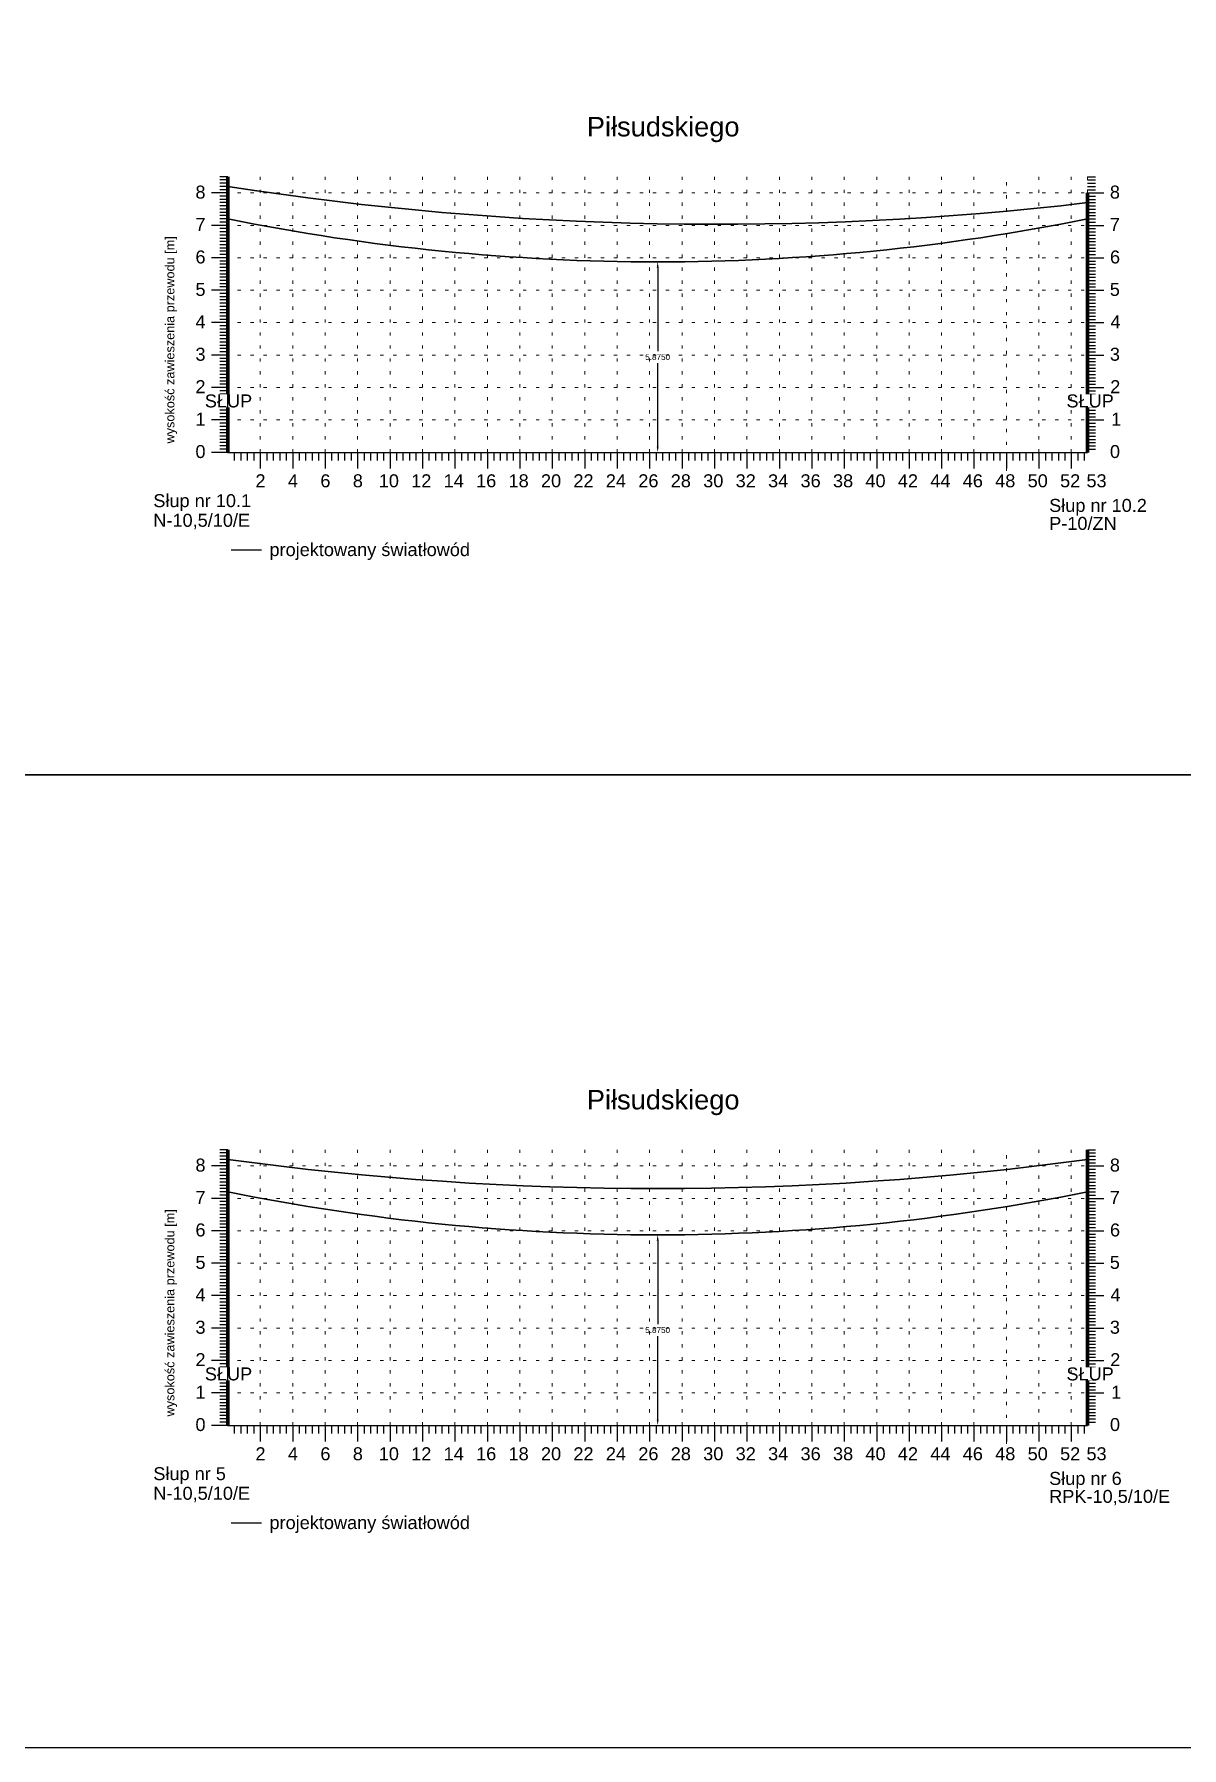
# Model space of a CAD drawing. Header units: metres. Extents: x -155 to 1812, y 681 to 886.
# Drawn here: x 1298.3 to 1333.7, y 770.5 to 823.4 of the extents above; entities that cross this region are included whole.
import ezdxf

# ---------------------------------------------------------------- set-up
doc = ezdxf.new("R2010")
doc.units = ezdxf.units.M
doc.header["$MEASUREMENT"] = 0
doc.linetypes.add('ACAD_ISO07W100', pattern=[3, 0, -3])
doc.layers.add('ramka', color=7, linetype='Continuous', plot=False)
doc.styles.get("Standard").update_dxf_attribs({"font": 'arial.ttf'})
doc.dimstyles.get("Standard").update_dxf_attribs({"dimtxt": 0.18, "dimasz": 0.18, "dimexe": 0.18, "dimexo": 0.0625, "dimgap": 0.09, "dimtad": 0, "dimtih": 1, "dimtoh": 1, "dimdec": 4, "dimzin": 0, "dimdsep": 46, "dimtxsty": 'Standard', "dimcen": 0.09, "dimadec": 0, "dimazin": 0, "dimtfac": 1, "dimtdec": 4, "dimtofl": 0, "dimtmove": 0, "dimatfit": 3, "dimfxl": 1, "dimtolj": 1, "dimtzin": 0, "dimarcsym": 0})

# ---------------------------------------------------------------- blocks, each defined once
blk = doc.blocks.new('*D231')
at = {"color": 0, "lineweight": -2}
for p, q in [((1317.487, 816.336), (1317.37, 816.336)), ((1317.55, 816.156), (1317.55, 813.58)), ((1317.55, 810.641), (1317.55, 813.216)), ((1306.962, 810.461), (1317.73, 810.461))]:
    blk.add_line(p, q, dxfattribs=at)
at = {"color": 0}
for points in [[(1317.58, 816.156), (1317.52, 816.156), (1317.55, 816.336)], [(1317.52, 810.641), (1317.58, 810.641), (1317.55, 810.461)]]:
    blk.add_solid(points, dxfattribs=at)
at = {"layer": 'Defpoints', "color": 0}
for p in [(1317.55, 816.336), (1306.9, 810.461), (1317.55, 810.461)]:
    blk.add_point(p, dxfattribs=at)
at = {"color": 0, "lineweight": 25, "insert": (1317.55, 813.398), "char_height": 0.18, "attachment_point": 5}
blk.add_mtext('\\A1;5.8750', dxfattribs=at)
blk = doc.blocks.new('*D253')
at = {"color": 0, "lineweight": -2}
for p, q in [((1317.487, 786.336), (1317.37, 786.336)), ((1317.55, 786.156), (1317.55, 783.58)), ((1317.55, 780.641), (1317.55, 783.216)), ((1306.962, 780.461), (1317.73, 780.461))]:
    blk.add_line(p, q, dxfattribs=at)
at = {"color": 0}
for points in [[(1317.58, 786.156), (1317.52, 786.156), (1317.55, 786.336)], [(1317.52, 780.641), (1317.58, 780.641), (1317.55, 780.461)]]:
    blk.add_solid(points, dxfattribs=at)
at = {"layer": 'Defpoints', "color": 0}
for p in [(1317.55, 786.336), (1306.9, 780.461), (1317.55, 780.461)]:
    blk.add_point(p, dxfattribs=at)
at = {"color": 0, "lineweight": 25, "insert": (1317.55, 783.398), "char_height": 0.18, "attachment_point": 5}
blk.add_mtext('\\A1;5.8750', dxfattribs=at)

msp = doc.modelspace()

# ---------------------------------------------------------------- linework, layer by layer
for p, q in [((1304.29973, 818.96078), (1304.04973, 818.96078)), ((1304.29973, 818.96078), (1304.29973, 810.46078)), ((1330.79973, 818.96078), (1331.04973, 818.96078)), ((1304.29973, 818.46078), (1303.79973, 818.46078)), ((1304.29973, 818.46078), (1303.79973, 818.46078)), ((1304.29973, 818.86078), (1304.04973, 818.86078)), ((1304.29973, 818.76078), (1304.04973, 818.76078)), ((1304.29973, 818.66078), (1304.04973, 818.66078)), ((1304.29973, 818.56078), (1304.04973, 818.56078)), ((1304.29973, 818.36078), (1304.04973, 818.36078)), ((1330.79973, 818.86078), (1331.04973, 818.86078)), ((1330.79973, 818.76078), (1331.04973, 818.76078)), ((1330.79973, 818.66078), (1331.04973, 818.66078)), ((1330.79973, 818.56078), (1331.04973, 818.56078)), ((1330.79973, 818.46078), (1330.79973, 810.46078)), ((1330.79973, 818.46078), (1331.29973, 818.46078)), ((1330.79973, 818.46078), (1331.29973, 818.46078)), ((1330.79973, 818.36078), (1331.04973, 818.36078)), ((1304.29973, 818.26078), (1304.04973, 818.26078)), ((1304.29973, 818.16078), (1304.04973, 818.16078)), ((1304.29973, 818.06078), (1304.04973, 818.06078)), ((1304.29973, 817.96078), (1304.04973, 817.96078)), ((1304.29973, 817.86078), (1304.04973, 817.86078)), ((1330.79973, 818.26078), (1331.04973, 818.26078)), ((1330.79973, 818.16078), (1331.04973, 818.16078)), ((1330.79973, 818.06078), (1331.04973, 818.06078)), ((1330.79973, 817.96078), (1331.04973, 817.96078)), ((1330.79973, 817.86078), (1331.04973, 817.86078)), ((1304.29973, 817.46078), (1303.79973, 817.46078)), ((1304.29973, 817.46078), (1303.79973, 817.46078)), ((1304.29973, 817.76078), (1304.04973, 817.76078)), ((1304.29973, 817.66078), (1304.04973, 817.66078)), ((1304.29973, 817.56078), (1304.04973, 817.56078)), ((1304.29973, 817.36078), (1304.04973, 817.36078)), ((1330.79973, 817.76078), (1331.04973, 817.76078)), ((1330.79973, 817.66078), (1331.04973, 817.66078)), ((1330.79973, 817.56078), (1331.04973, 817.56078)), ((1330.79973, 817.46078), (1331.29973, 817.46078)), ((1330.79973, 817.46078), (1331.29973, 817.46078)), ((1330.79973, 817.36078), (1331.04973, 817.36078)), ((1304.29973, 817.26078), (1304.04973, 817.26078)), ((1304.29973, 817.16078), (1304.04973, 817.16078)), ((1304.29973, 817.06078), (1304.04973, 817.06078)), ((1304.29973, 816.96078), (1304.04973, 816.96078)), ((1304.29973, 816.86078), (1304.04973, 816.86078)), ((1330.79973, 817.26078), (1331.04973, 817.26078)), ((1330.79973, 817.16078), (1331.04973, 817.16078)), ((1330.79973, 817.06078), (1331.04973, 817.06078)), ((1330.79973, 816.96078), (1331.04973, 816.96078)), ((1330.79973, 816.86078), (1331.04973, 816.86078)), ((1304.29973, 816.46078), (1303.79973, 816.46078)), ((1304.29973, 816.46078), (1303.79973, 816.46078)), ((1304.29973, 816.76078), (1304.04973, 816.76078)), ((1304.29973, 816.66078), (1304.04973, 816.66078)), ((1304.29973, 816.56078), (1304.04973, 816.56078)), ((1304.29973, 816.36078), (1304.04973, 816.36078)), ((1304.29973, 816.26078), (1304.04973, 816.26078)), ((1330.79973, 816.76078), (1331.04973, 816.76078)), ((1330.79973, 816.66078), (1331.04973, 816.66078)), ((1330.79973, 816.56078), (1331.04973, 816.56078)), ((1330.79973, 816.46078), (1331.29973, 816.46078)), ((1330.79973, 816.46078), (1331.29973, 816.46078)), ((1330.79973, 816.36078), (1331.04973, 816.36078)), ((1330.79973, 816.26078), (1331.04973, 816.26078)), ((1304.29973, 816.16078), (1304.04973, 816.16078)), ((1304.29973, 816.06078), (1304.04973, 816.06078)), ((1304.29973, 815.96078), (1304.04973, 815.96078)), ((1304.29973, 815.86078), (1304.04973, 815.86078)), ((1304.29973, 815.76078), (1304.04973, 815.76078)), ((1330.79973, 816.16078), (1331.04973, 816.16078)), ((1330.79973, 816.06078), (1331.04973, 816.06078)), ((1330.79973, 815.96078), (1331.04973, 815.96078)), ((1330.79973, 815.86078), (1331.04973, 815.86078)), ((1330.79973, 815.76078), (1331.04973, 815.76078)), ((1304.29973, 815.46078), (1303.79973, 815.46078)), ((1304.29973, 815.46078), (1303.79973, 815.46078)), ((1304.29973, 815.66078), (1304.04973, 815.66078)), ((1304.29973, 815.56078), (1304.04973, 815.56078)), ((1304.29973, 815.36078), (1304.04973, 815.36078)), ((1304.29973, 815.26078), (1304.04973, 815.26078)), ((1330.79973, 815.66078), (1331.04973, 815.66078)), ((1330.79973, 815.56078), (1331.04973, 815.56078)), ((1330.79973, 815.46078), (1331.29973, 815.46078)), ((1330.79973, 815.46078), (1331.29973, 815.46078)), ((1330.79973, 815.36078), (1331.04973, 815.36078)), ((1330.79973, 815.26078), (1331.04973, 815.26078)), ((1304.29973, 815.16078), (1304.04973, 815.16078)), ((1304.29973, 815.06078), (1304.04973, 815.06078)), ((1304.29973, 814.96078), (1304.04973, 814.96078)), ((1304.29973, 814.86078), (1304.04973, 814.86078)), ((1304.29973, 814.76078), (1304.04973, 814.76078)), ((1304.29973, 814.66078), (1304.04973, 814.66078)), ((1330.79973, 815.16078), (1331.04973, 815.16078)), ((1330.79973, 815.06078), (1331.04973, 815.06078)), ((1330.79973, 814.96078), (1331.04973, 814.96078)), ((1330.79973, 814.86078), (1331.04973, 814.86078)), ((1330.79973, 814.76078), (1331.04973, 814.76078)), ((1330.79973, 814.66078), (1331.04973, 814.66078)), ((1304.29973, 814.46078), (1303.79973, 814.46078)), ((1304.29973, 814.46078), (1303.79973, 814.46078)), ((1304.29973, 814.56078), (1304.04973, 814.56078)), ((1304.29973, 814.36078), (1304.04973, 814.36078)), ((1304.29973, 814.26078), (1304.04973, 814.26078)), ((1304.29973, 814.16078), (1304.04973, 814.16078)), ((1330.79973, 814.56078), (1331.04973, 814.56078)), ((1330.79973, 814.46078), (1331.29973, 814.46078)), ((1330.79973, 814.46078), (1331.29973, 814.46078)), ((1330.79973, 814.36078), (1331.04973, 814.36078)), ((1330.79973, 814.26078), (1331.04973, 814.26078)), ((1330.79973, 814.16078), (1331.04973, 814.16078)), ((1304.29973, 814.06078), (1304.04973, 814.06078)), ((1304.29973, 813.96078), (1304.04973, 813.96078)), ((1304.29973, 813.86078), (1304.04973, 813.86078)), ((1304.29973, 813.76078), (1304.04973, 813.76078)), ((1304.29973, 813.66078), (1304.04973, 813.66078)), ((1330.79973, 814.06078), (1331.04973, 814.06078)), ((1330.79973, 813.96078), (1331.04973, 813.96078)), ((1330.79973, 813.86078), (1331.04973, 813.86078)), ((1330.79973, 813.76078), (1331.04973, 813.76078)), ((1330.79973, 813.66078), (1331.04973, 813.66078)), ((1304.29973, 813.46078), (1303.79973, 813.46078)), ((1304.29973, 813.46078), (1303.79973, 813.46078)), ((1304.29973, 813.56078), (1304.04973, 813.56078)), ((1304.29973, 813.36078), (1304.04973, 813.36078)), ((1304.29973, 813.26078), (1304.04973, 813.26078)), ((1304.29973, 813.16078), (1304.04973, 813.16078)), ((1330.79973, 813.56078), (1331.04973, 813.56078)), ((1330.79973, 813.46078), (1331.29973, 813.46078)), ((1330.79973, 813.46078), (1331.29973, 813.46078)), ((1330.79973, 813.36078), (1331.04973, 813.36078)), ((1330.79973, 813.26078), (1331.04973, 813.26078)), ((1330.79973, 813.16078), (1331.04973, 813.16078)), ((1304.29973, 813.06078), (1304.04973, 813.06078)), ((1304.29973, 812.96078), (1304.04973, 812.96078)), ((1304.29973, 812.86078), (1304.04973, 812.86078)), ((1304.29973, 812.76078), (1304.04973, 812.76078)), ((1304.29973, 812.66078), (1304.04973, 812.66078)), ((1304.29973, 812.56078), (1304.04973, 812.56078)), ((1330.79973, 813.06078), (1331.04973, 813.06078)), ((1330.79973, 812.96078), (1331.04973, 812.96078)), ((1330.79973, 812.86078), (1331.04973, 812.86078)), ((1330.79973, 812.76078), (1331.04973, 812.76078)), ((1330.79973, 812.66078), (1331.04973, 812.66078)), ((1330.79973, 812.56078), (1331.04973, 812.56078)), ((1304.29973, 812.46078), (1303.79973, 812.46078)), ((1304.29973, 812.46078), (1303.79973, 812.46078)), ((1304.29973, 812.36078), (1304.04973, 812.36078)), ((1304.29973, 812.26078), (1304.04973, 812.26078)), ((1304.29973, 812.16078), (1304.04973, 812.16078)), ((1304.29973, 812.06078), (1304.04973, 812.06078)), ((1330.79973, 812.46078), (1331.29973, 812.46078)), ((1330.79973, 812.46078), (1331.29973, 812.46078)), ((1330.79973, 812.36078), (1331.04973, 812.36078)), ((1330.79973, 812.26078), (1331.04973, 812.26078)), ((1330.79973, 812.16078), (1331.04973, 812.16078)), ((1330.79973, 812.06078), (1331.04973, 812.06078)), ((1304.29973, 811.96078), (1304.04973, 811.96078)), ((1304.29973, 811.86078), (1304.04973, 811.86078)), ((1304.29973, 811.76078), (1304.04973, 811.76078)), ((1304.29973, 811.66078), (1304.04973, 811.66078)), ((1304.29973, 811.56078), (1304.04973, 811.56078)), ((1330.79973, 811.96078), (1331.04973, 811.96078)), ((1330.79973, 811.86078), (1331.04973, 811.86078)), ((1330.79973, 811.76078), (1331.04973, 811.76078)), ((1330.79973, 811.66078), (1331.04973, 811.66078)), ((1330.79973, 811.56078), (1331.04973, 811.56078)), ((1304.29973, 811.46078), (1303.79973, 811.46078)), ((1304.29973, 811.46078), (1303.79973, 811.46078)), ((1304.29973, 811.36078), (1304.04973, 811.36078)), ((1304.29973, 811.26078), (1304.04973, 811.26078)), ((1304.29973, 811.16078), (1304.04973, 811.16078)), ((1304.29973, 811.06078), (1304.04973, 811.06078)), ((1304.29973, 810.96078), (1304.04973, 810.96078)), ((1330.79973, 811.46078), (1331.29973, 811.46078)), ((1330.79973, 811.46078), (1331.29973, 811.46078)), ((1330.79973, 811.36078), (1331.04973, 811.36078)), ((1330.79973, 811.26078), (1331.04973, 811.26078)), ((1330.79973, 811.16078), (1331.04973, 811.16078)), ((1330.79973, 811.06078), (1331.04973, 811.06078)), ((1330.79973, 810.96078), (1331.04973, 810.96078)), ((1304.29973, 810.46078), (1303.79973, 810.46078)), ((1304.29973, 810.86078), (1304.04973, 810.86078)), ((1304.29973, 810.76078), (1304.04973, 810.76078)), ((1304.29973, 810.66078), (1304.04973, 810.66078)), ((1304.29973, 810.56078), (1304.04973, 810.56078)), ((1304.29973, 810.46078), (1304.04973, 810.46078)), ((1304.29973, 810.46078), (1330.29973, 810.46078)), ((1304.49973, 810.46078), (1304.49973, 810.21078)), ((1304.69973, 810.46078), (1304.69973, 810.21078)), ((1304.89973, 810.46078), (1304.89973, 810.21078)), ((1305.09973, 810.46078), (1305.09973, 810.21078)), ((1305.29973, 810.46078), (1305.29973, 809.96078)), ((1305.49973, 810.46078), (1305.49973, 810.21078)), ((1305.69973, 810.46078), (1305.69973, 810.21078)), ((1305.89973, 810.46078), (1305.89973, 810.21078)), ((1306.09973, 810.46078), (1306.09973, 810.21078)), ((1306.29973, 810.46078), (1306.29973, 809.96078)), ((1306.49973, 810.46078), (1306.49973, 810.21078)), ((1306.69973, 810.46078), (1306.69973, 810.21078)), ((1306.89973, 810.46078), (1306.89973, 810.21078)), ((1307.09973, 810.46078), (1307.09973, 810.21078)), ((1307.29973, 810.46078), (1307.29973, 809.96078)), ((1307.49973, 810.46078), (1307.49973, 810.21078)), ((1307.69973, 810.46078), (1307.69973, 810.21078)), ((1307.89973, 810.46078), (1307.89973, 810.21078)), ((1308.09973, 810.46078), (1308.09973, 810.21078)), ((1308.29973, 810.46078), (1308.29973, 809.96078)), ((1308.49973, 810.46078), (1308.49973, 810.21078)), ((1308.69973, 810.46078), (1308.69973, 810.21078)), ((1308.89973, 810.46078), (1308.89973, 810.21078)), ((1309.09973, 810.46078), (1309.09973, 810.21078)), ((1309.29973, 810.46078), (1309.29973, 809.96078)), ((1309.49973, 810.46078), (1309.49973, 810.21078)), ((1309.69973, 810.46078), (1309.69973, 810.21078)), ((1309.89973, 810.46078), (1309.89973, 810.21078)), ((1310.09973, 810.46078), (1310.09973, 810.21078)), ((1310.29973, 810.46078), (1310.29973, 809.96078)), ((1310.49973, 810.46078), (1310.49973, 810.21078)), ((1310.69973, 810.46078), (1310.69973, 810.21078)), ((1310.89973, 810.46078), (1310.89973, 810.21078)), ((1311.09973, 810.46078), (1311.09973, 810.21078)), ((1311.29973, 810.46078), (1311.29973, 809.96078)), ((1311.49973, 810.46078), (1311.49973, 810.21078)), ((1311.69973, 810.46078), (1311.69973, 810.21078)), ((1311.89973, 810.46078), (1311.89973, 810.21078)), ((1312.09973, 810.46078), (1312.09973, 810.21078)), ((1312.29973, 810.46078), (1312.29973, 809.96078)), ((1312.49973, 810.46078), (1312.49973, 810.21078)), ((1312.69973, 810.46078), (1312.69973, 810.21078)), ((1312.89973, 810.46078), (1312.89973, 810.21078)), ((1313.09973, 810.46078), (1313.09973, 810.21078)), ((1313.29973, 810.46078), (1313.29973, 809.96078)), ((1313.49973, 810.46078), (1313.49973, 810.21078)), ((1313.69973, 810.46078), (1313.69973, 810.21078)), ((1313.89973, 810.46078), (1313.89973, 810.21078)), ((1314.09973, 810.46078), (1314.09973, 810.21078)), ((1314.29973, 810.46078), (1314.29973, 809.96078)), ((1314.49973, 810.46078), (1314.49973, 810.21078)), ((1314.69973, 810.46078), (1314.69973, 810.21078)), ((1314.89973, 810.46078), (1314.89973, 810.21078)), ((1315.09973, 810.46078), (1315.09973, 810.21078)), ((1315.29973, 810.46078), (1315.29973, 809.96078)), ((1315.49973, 810.46078), (1315.49973, 810.21078)), ((1315.69973, 810.46078), (1315.69973, 810.21078)), ((1315.89973, 810.46078), (1315.89973, 810.21078)), ((1316.09973, 810.46078), (1316.09973, 810.21078)), ((1316.29973, 810.46078), (1316.29973, 809.96078)), ((1316.49973, 810.46078), (1316.49973, 810.21078)), ((1316.69973, 810.46078), (1316.69973, 810.21078)), ((1316.89973, 810.46078), (1316.89973, 810.21078)), ((1317.09973, 810.46078), (1317.09973, 810.21078)), ((1317.29973, 810.46078), (1317.29973, 809.96078)), ((1317.49973, 810.46078), (1317.49973, 810.21078)), ((1317.69973, 810.46078), (1317.69973, 810.21078)), ((1317.89973, 810.46078), (1317.89973, 810.21078)), ((1318.09973, 810.46078), (1318.09973, 810.21078)), ((1318.29973, 810.46078), (1318.29973, 809.96078)), ((1318.49973, 810.46078), (1318.49973, 810.21078)), ((1318.69973, 810.46078), (1318.69973, 810.21078)), ((1318.89973, 810.46078), (1318.89973, 810.21078)), ((1319.09973, 810.46078), (1319.09973, 810.21078)), ((1319.29973, 810.46078), (1319.29973, 809.96078)), ((1319.49973, 810.46078), (1319.49973, 810.21078)), ((1319.69973, 810.46078), (1319.69973, 810.21078)), ((1319.89973, 810.46078), (1319.89973, 810.21078)), ((1320.09973, 810.46078), (1320.09973, 810.21078)), ((1320.29973, 810.46078), (1320.29973, 809.96078)), ((1320.49973, 810.46078), (1320.49973, 810.21078)), ((1320.69973, 810.46078), (1320.69973, 810.21078)), ((1320.89973, 810.46078), (1320.89973, 810.21078)), ((1321.09973, 810.46078), (1321.09973, 810.21078)), ((1321.29973, 810.46078), (1321.29973, 809.96078)), ((1321.49973, 810.46078), (1321.49973, 810.21078)), ((1321.69973, 810.46078), (1321.69973, 810.21078)), ((1321.89973, 810.46078), (1321.89973, 810.21078)), ((1322.09973, 810.46078), (1322.09973, 810.21078)), ((1322.29973, 810.46078), (1322.29973, 809.96078)), ((1322.49973, 810.46078), (1322.49973, 810.21078)), ((1322.69973, 810.46078), (1322.69973, 810.21078)), ((1322.89973, 810.46078), (1322.89973, 810.21078)), ((1323.09973, 810.46078), (1323.09973, 810.21078)), ((1323.29973, 810.46078), (1323.29973, 809.96078)), ((1323.29973, 810.46078), (1323.29973, 809.96078)), ((1323.49973, 810.46078), (1323.49973, 810.21078)), ((1323.69973, 810.46078), (1323.69973, 810.21078)), ((1323.89973, 810.46078), (1323.89973, 810.21078)), ((1324.09973, 810.46078), (1324.09973, 810.21078)), ((1324.29973, 810.46078), (1324.29973, 809.96078)), ((1324.29973, 810.46078), (1324.29973, 809.96078)), ((1324.49973, 810.46078), (1324.49973, 810.21078)), ((1324.69973, 810.46078), (1324.69973, 810.21078)), ((1324.89973, 810.46078), (1324.89973, 810.21078)), ((1325.09973, 810.46078), (1325.09973, 810.21078)), ((1325.29973, 810.46078), (1325.29973, 809.96078)), ((1325.29973, 810.46078), (1325.29973, 809.96078)), ((1325.49973, 810.46078), (1325.49973, 810.21078)), ((1325.69973, 810.46078), (1325.69973, 810.21078)), ((1325.89973, 810.46078), (1325.89973, 810.21078)), ((1326.09973, 810.46078), (1326.09973, 810.21078)), ((1326.29973, 810.46078), (1326.29973, 809.96078)), ((1326.29973, 810.46078), (1326.29973, 809.96078)), ((1326.49973, 810.46078), (1326.49973, 810.21078)), ((1326.69973, 810.46078), (1326.69973, 810.21078)), ((1326.89973, 810.46078), (1326.89973, 810.21078)), ((1327.09973, 810.46078), (1327.09973, 810.21078)), ((1327.29973, 810.46078), (1327.29973, 809.96078)), ((1327.29973, 810.46078), (1327.29973, 809.96078)), ((1327.49973, 810.46078), (1327.49973, 810.21078)), ((1327.69973, 810.46078), (1327.69973, 810.21078)), ((1327.89973, 810.46078), (1327.89973, 810.21078)), ((1328.09973, 810.46078), (1328.09973, 810.21078)), ((1328.29973, 810.46078), (1328.29973, 809.96078)), ((1328.29973, 810.46078), (1328.29973, 809.96078)), ((1328.49973, 810.46078), (1328.49973, 810.21078)), ((1328.69973, 810.46078), (1328.69973, 810.21078)), ((1328.79973, 810.46078), (1330.79973, 810.46078)), ((1328.89973, 810.46078), (1328.89973, 810.21078)), ((1329.09973, 810.46078), (1329.09973, 810.21078)), ((1329.29973, 810.46078), (1329.29973, 809.96078)), ((1329.29973, 810.46078), (1329.29973, 809.96078)), ((1329.49973, 810.46078), (1329.49973, 810.21078)), ((1329.69973, 810.46078), (1329.69973, 810.21078)), ((1329.89973, 810.46078), (1329.89973, 810.21078)), ((1330.09973, 810.46078), (1330.09973, 810.21078)), ((1330.29973, 810.46078), (1330.54973, 810.46078)), ((1330.29973, 810.46078), (1330.29973, 809.96078)), ((1330.29973, 810.46078), (1330.29973, 809.96078)), ((1330.49973, 810.46078), (1330.49973, 810.21078)), ((1330.69973, 810.46078), (1330.69973, 810.21078)), ((1330.79481, 810.56078), (1331.04481, 810.56078)), ((1330.79973, 810.86078), (1331.04973, 810.86078)), ((1330.79973, 810.76078), (1331.04973, 810.76078)), ((1330.79973, 810.66078), (1331.04973, 810.66078)), ((1304.29973, 788.96078), (1304.04973, 788.96078)), ((1304.29973, 788.86078), (1304.04973, 788.86078)), ((1304.29973, 788.96078), (1304.29973, 780.46078)), ((1330.79973, 788.96078), (1330.79973, 780.46078)), ((1330.79973, 788.96078), (1331.04973, 788.96078)), ((1330.79973, 788.86078), (1331.04973, 788.86078)), ((1304.29973, 788.46078), (1303.79973, 788.46078)), ((1304.29973, 788.46078), (1303.79973, 788.46078)), ((1304.29973, 788.76078), (1304.04973, 788.76078)), ((1304.29973, 788.66078), (1304.04973, 788.66078)), ((1304.29973, 788.56078), (1304.04973, 788.56078)), ((1304.29973, 788.36078), (1304.04973, 788.36078)), ((1304.29973, 788.26078), (1304.04973, 788.26078)), ((1330.79973, 788.76078), (1331.04973, 788.76078)), ((1330.79973, 788.66078), (1331.04973, 788.66078)), ((1330.79973, 788.56078), (1331.04973, 788.56078)), ((1330.79973, 788.46078), (1331.29973, 788.46078)), ((1330.79973, 788.46078), (1331.29973, 788.46078)), ((1330.79973, 788.36078), (1331.04973, 788.36078)), ((1330.79973, 788.26078), (1331.04973, 788.26078)), ((1304.29973, 788.16078), (1304.04973, 788.16078)), ((1304.29973, 788.06078), (1304.04973, 788.06078)), ((1304.29973, 787.96078), (1304.04973, 787.96078)), ((1304.29973, 787.86078), (1304.04973, 787.86078)), ((1304.29973, 787.76078), (1304.04973, 787.76078)), ((1330.79973, 788.16078), (1331.04973, 788.16078)), ((1330.79973, 788.06078), (1331.04973, 788.06078)), ((1330.79973, 787.96078), (1331.04973, 787.96078)), ((1330.79973, 787.86078), (1331.04973, 787.86078)), ((1330.79973, 787.76078), (1331.04973, 787.76078)), ((1304.29973, 787.46078), (1303.79973, 787.46078)), ((1304.29973, 787.46078), (1303.79973, 787.46078)), ((1304.29973, 787.66078), (1304.04973, 787.66078)), ((1304.29973, 787.56078), (1304.04973, 787.56078)), ((1304.29973, 787.36078), (1304.04973, 787.36078)), ((1304.29973, 787.26078), (1304.04973, 787.26078)), ((1330.79973, 787.66078), (1331.04973, 787.66078)), ((1330.79973, 787.56078), (1331.04973, 787.56078)), ((1330.79973, 787.46078), (1331.29973, 787.46078)), ((1330.79973, 787.46078), (1331.29973, 787.46078)), ((1330.79973, 787.36078), (1331.04973, 787.36078)), ((1330.79973, 787.26078), (1331.04973, 787.26078)), ((1304.29973, 787.16078), (1304.04973, 787.16078)), ((1304.29973, 787.06078), (1304.04973, 787.06078)), ((1304.29973, 786.96078), (1304.04973, 786.96078)), ((1304.29973, 786.86078), (1304.04973, 786.86078)), ((1304.29973, 786.76078), (1304.04973, 786.76078)), ((1304.29973, 786.66078), (1304.04973, 786.66078)), ((1330.79973, 787.16078), (1331.04973, 787.16078)), ((1330.79973, 787.06078), (1331.04973, 787.06078)), ((1330.79973, 786.96078), (1331.04973, 786.96078)), ((1330.79973, 786.86078), (1331.04973, 786.86078)), ((1330.79973, 786.76078), (1331.04973, 786.76078)), ((1330.79973, 786.66078), (1331.04973, 786.66078)), ((1304.29973, 786.46078), (1303.79973, 786.46078)), ((1304.29973, 786.46078), (1303.79973, 786.46078)), ((1304.29973, 786.56078), (1304.04973, 786.56078)), ((1304.29973, 786.36078), (1304.04973, 786.36078)), ((1304.29973, 786.26078), (1304.04973, 786.26078)), ((1304.29973, 786.16078), (1304.04973, 786.16078)), ((1330.79973, 786.56078), (1331.04973, 786.56078)), ((1330.79973, 786.46078), (1331.29973, 786.46078)), ((1330.79973, 786.46078), (1331.29973, 786.46078)), ((1330.79973, 786.36078), (1331.04973, 786.36078)), ((1330.79973, 786.26078), (1331.04973, 786.26078)), ((1330.79973, 786.16078), (1331.04973, 786.16078)), ((1304.29973, 786.06078), (1304.04973, 786.06078)), ((1304.29973, 785.96078), (1304.04973, 785.96078)), ((1304.29973, 785.86078), (1304.04973, 785.86078)), ((1304.29973, 785.76078), (1304.04973, 785.76078)), ((1304.29973, 785.66078), (1304.04973, 785.66078)), ((1330.79973, 786.06078), (1331.04973, 786.06078)), ((1330.79973, 785.96078), (1331.04973, 785.96078)), ((1330.79973, 785.86078), (1331.04973, 785.86078)), ((1330.79973, 785.76078), (1331.04973, 785.76078)), ((1330.79973, 785.66078), (1331.04973, 785.66078)), ((1304.29973, 785.46078), (1303.79973, 785.46078)), ((1304.29973, 785.46078), (1303.79973, 785.46078)), ((1304.29973, 785.56078), (1304.04973, 785.56078)), ((1304.29973, 785.36078), (1304.04973, 785.36078)), ((1304.29973, 785.26078), (1304.04973, 785.26078)), ((1304.29973, 785.16078), (1304.04973, 785.16078)), ((1330.79973, 785.56078), (1331.04973, 785.56078)), ((1330.79973, 785.46078), (1331.29973, 785.46078)), ((1330.79973, 785.46078), (1331.29973, 785.46078)), ((1330.79973, 785.36078), (1331.04973, 785.36078)), ((1330.79973, 785.26078), (1331.04973, 785.26078)), ((1330.79973, 785.16078), (1331.04973, 785.16078)), ((1304.29973, 785.06078), (1304.04973, 785.06078)), ((1304.29973, 784.96078), (1304.04973, 784.96078)), ((1304.29973, 784.86078), (1304.04973, 784.86078)), ((1304.29973, 784.76078), (1304.04973, 784.76078)), ((1304.29973, 784.66078), (1304.04973, 784.66078)), ((1304.29973, 784.56078), (1304.04973, 784.56078)), ((1330.79973, 785.06078), (1331.04973, 785.06078)), ((1330.79973, 784.96078), (1331.04973, 784.96078)), ((1330.79973, 784.86078), (1331.04973, 784.86078)), ((1330.79973, 784.76078), (1331.04973, 784.76078)), ((1330.79973, 784.66078), (1331.04973, 784.66078)), ((1330.79973, 784.56078), (1331.04973, 784.56078)), ((1304.29973, 784.46078), (1303.79973, 784.46078)), ((1304.29973, 784.46078), (1303.79973, 784.46078)), ((1304.29973, 784.36078), (1304.04973, 784.36078)), ((1304.29973, 784.26078), (1304.04973, 784.26078)), ((1304.29973, 784.16078), (1304.04973, 784.16078)), ((1304.29973, 784.06078), (1304.04973, 784.06078)), ((1330.79973, 784.46078), (1331.29973, 784.46078)), ((1330.79973, 784.46078), (1331.29973, 784.46078)), ((1330.79973, 784.36078), (1331.04973, 784.36078)), ((1330.79973, 784.26078), (1331.04973, 784.26078)), ((1330.79973, 784.16078), (1331.04973, 784.16078)), ((1330.79973, 784.06078), (1331.04973, 784.06078)), ((1304.29973, 783.96078), (1304.04973, 783.96078)), ((1304.29973, 783.86078), (1304.04973, 783.86078)), ((1304.29973, 783.76078), (1304.04973, 783.76078)), ((1304.29973, 783.66078), (1304.04973, 783.66078)), ((1304.29973, 783.56078), (1304.04973, 783.56078)), ((1330.79973, 783.96078), (1331.04973, 783.96078)), ((1330.79973, 783.86078), (1331.04973, 783.86078)), ((1330.79973, 783.76078), (1331.04973, 783.76078)), ((1330.79973, 783.66078), (1331.04973, 783.66078)), ((1330.79973, 783.56078), (1331.04973, 783.56078)), ((1304.29973, 783.46078), (1303.79973, 783.46078)), ((1304.29973, 783.46078), (1303.79973, 783.46078)), ((1304.29973, 783.36078), (1304.04973, 783.36078)), ((1304.29973, 783.26078), (1304.04973, 783.26078)), ((1304.29973, 783.16078), (1304.04973, 783.16078)), ((1304.29973, 783.06078), (1304.04973, 783.06078)), ((1304.29973, 782.96078), (1304.04973, 782.96078)), ((1330.79973, 783.46078), (1331.29973, 783.46078)), ((1330.79973, 783.46078), (1331.29973, 783.46078)), ((1330.79973, 783.36078), (1331.04973, 783.36078)), ((1330.79973, 783.26078), (1331.04973, 783.26078)), ((1330.79973, 783.16078), (1331.04973, 783.16078)), ((1330.79973, 783.06078), (1331.04973, 783.06078)), ((1330.79973, 782.96078), (1331.04973, 782.96078)), ((1304.29973, 782.46078), (1303.79973, 782.46078)), ((1304.29973, 782.46078), (1303.79973, 782.46078)), ((1304.29973, 782.86078), (1304.04973, 782.86078)), ((1304.29973, 782.76078), (1304.04973, 782.76078)), ((1304.29973, 782.66078), (1304.04973, 782.66078)), ((1304.29973, 782.56078), (1304.04973, 782.56078)), ((1330.79973, 782.86078), (1331.04973, 782.86078)), ((1330.79973, 782.76078), (1331.04973, 782.76078)), ((1330.79973, 782.66078), (1331.04973, 782.66078)), ((1330.79973, 782.56078), (1331.04973, 782.56078)), ((1330.79973, 782.46078), (1331.29973, 782.46078)), ((1330.79973, 782.46078), (1331.29973, 782.46078)), ((1304.29973, 782.36078), (1304.04973, 782.36078)), ((1304.29973, 782.26078), (1304.04973, 782.26078)), ((1304.29973, 782.16078), (1304.04973, 782.16078)), ((1304.29973, 782.06078), (1304.04973, 782.06078)), ((1304.29973, 781.96078), (1304.04973, 781.96078)), ((1330.79973, 782.36078), (1331.04973, 782.36078)), ((1330.79973, 782.26078), (1331.04973, 782.26078)), ((1330.79973, 782.16078), (1331.04973, 782.16078)), ((1330.79973, 782.06078), (1331.04973, 782.06078)), ((1330.79973, 781.96078), (1331.04973, 781.96078)), ((1304.29973, 781.46078), (1303.79973, 781.46078)), ((1304.29973, 781.46078), (1303.79973, 781.46078)), ((1304.29973, 781.86078), (1304.04973, 781.86078)), ((1304.29973, 781.76078), (1304.04973, 781.76078)), ((1304.29973, 781.66078), (1304.04973, 781.66078)), ((1304.29973, 781.56078), (1304.04973, 781.56078)), ((1330.79973, 781.86078), (1331.04973, 781.86078)), ((1330.79973, 781.76078), (1331.04973, 781.76078)), ((1330.79973, 781.66078), (1331.04973, 781.66078)), ((1330.79973, 781.56078), (1331.04973, 781.56078)), ((1330.79973, 781.46078), (1331.29973, 781.46078)), ((1330.79973, 781.46078), (1331.29973, 781.46078)), ((1304.29973, 781.36078), (1304.04973, 781.36078)), ((1304.29973, 781.26078), (1304.04973, 781.26078)), ((1304.29973, 781.16078), (1304.04973, 781.16078)), ((1304.29973, 781.06078), (1304.04973, 781.06078)), ((1304.29973, 780.96078), (1304.04973, 780.96078)), ((1304.29973, 780.86078), (1304.04973, 780.86078)), ((1330.79973, 781.36078), (1331.04973, 781.36078)), ((1330.79973, 781.26078), (1331.04973, 781.26078)), ((1330.79973, 781.16078), (1331.04973, 781.16078)), ((1330.79973, 781.06078), (1331.04973, 781.06078)), ((1330.79973, 780.96078), (1331.04973, 780.96078)), ((1330.79973, 780.86078), (1331.04973, 780.86078)), ((1304.29973, 780.46078), (1303.79973, 780.46078)), ((1304.29973, 780.76078), (1304.04973, 780.76078)), ((1304.29973, 780.66078), (1304.04973, 780.66078)), ((1304.29973, 780.56078), (1304.04973, 780.56078)), ((1304.29973, 780.46078), (1304.04973, 780.46078)), ((1304.29973, 780.46078), (1330.29973, 780.46078)), ((1304.49973, 780.46078), (1304.49973, 780.21078)), ((1304.69973, 780.46078), (1304.69973, 780.21078)), ((1304.89973, 780.46078), (1304.89973, 780.21078)), ((1305.09973, 780.46078), (1305.09973, 780.21078)), ((1305.29973, 780.46078), (1305.29973, 779.96078)), ((1305.49973, 780.46078), (1305.49973, 780.21078)), ((1305.69973, 780.46078), (1305.69973, 780.21078)), ((1305.89973, 780.46078), (1305.89973, 780.21078)), ((1306.09973, 780.46078), (1306.09973, 780.21078)), ((1306.29973, 780.46078), (1306.29973, 779.96078)), ((1306.49973, 780.46078), (1306.49973, 780.21078)), ((1306.69973, 780.46078), (1306.69973, 780.21078)), ((1306.89973, 780.46078), (1306.89973, 780.21078)), ((1307.09973, 780.46078), (1307.09973, 780.21078)), ((1307.29973, 780.46078), (1307.29973, 779.96078)), ((1307.49973, 780.46078), (1307.49973, 780.21078)), ((1307.69973, 780.46078), (1307.69973, 780.21078)), ((1307.89973, 780.46078), (1307.89973, 780.21078)), ((1308.09973, 780.46078), (1308.09973, 780.21078)), ((1308.29973, 780.46078), (1308.29973, 779.96078)), ((1308.49973, 780.46078), (1308.49973, 780.21078)), ((1308.69973, 780.46078), (1308.69973, 780.21078)), ((1308.89973, 780.46078), (1308.89973, 780.21078)), ((1309.09973, 780.46078), (1309.09973, 780.21078)), ((1309.29973, 780.46078), (1309.29973, 779.96078)), ((1309.49973, 780.46078), (1309.49973, 780.21078)), ((1309.69973, 780.46078), (1309.69973, 780.21078)), ((1309.89973, 780.46078), (1309.89973, 780.21078)), ((1310.09973, 780.46078), (1310.09973, 780.21078)), ((1310.29973, 780.46078), (1310.29973, 779.96078)), ((1310.49973, 780.46078), (1310.49973, 780.21078)), ((1310.69973, 780.46078), (1310.69973, 780.21078)), ((1310.89973, 780.46078), (1310.89973, 780.21078)), ((1311.09973, 780.46078), (1311.09973, 780.21078)), ((1311.29973, 780.46078), (1311.29973, 779.96078)), ((1311.49973, 780.46078), (1311.49973, 780.21078)), ((1311.69973, 780.46078), (1311.69973, 780.21078)), ((1311.89973, 780.46078), (1311.89973, 780.21078)), ((1312.09973, 780.46078), (1312.09973, 780.21078)), ((1312.29973, 780.46078), (1312.29973, 779.96078)), ((1312.49973, 780.46078), (1312.49973, 780.21078)), ((1312.69973, 780.46078), (1312.69973, 780.21078)), ((1312.89973, 780.46078), (1312.89973, 780.21078)), ((1313.09973, 780.46078), (1313.09973, 780.21078)), ((1313.29973, 780.46078), (1313.29973, 779.96078)), ((1313.49973, 780.46078), (1313.49973, 780.21078)), ((1313.69973, 780.46078), (1313.69973, 780.21078)), ((1313.89973, 780.46078), (1313.89973, 780.21078)), ((1314.09973, 780.46078), (1314.09973, 780.21078)), ((1314.29973, 780.46078), (1314.29973, 779.96078)), ((1314.49973, 780.46078), (1314.49973, 780.21078)), ((1314.69973, 780.46078), (1314.69973, 780.21078)), ((1314.89973, 780.46078), (1314.89973, 780.21078)), ((1315.09973, 780.46078), (1315.09973, 780.21078)), ((1315.29973, 780.46078), (1315.29973, 779.96078)), ((1315.49973, 780.46078), (1315.49973, 780.21078)), ((1315.69973, 780.46078), (1315.69973, 780.21078)), ((1315.89973, 780.46078), (1315.89973, 780.21078)), ((1316.09973, 780.46078), (1316.09973, 780.21078)), ((1316.29973, 780.46078), (1316.29973, 779.96078)), ((1316.49973, 780.46078), (1316.49973, 780.21078)), ((1316.69973, 780.46078), (1316.69973, 780.21078)), ((1316.89973, 780.46078), (1316.89973, 780.21078)), ((1317.09973, 780.46078), (1317.09973, 780.21078)), ((1317.29973, 780.46078), (1317.29973, 779.96078)), ((1317.49973, 780.46078), (1317.49973, 780.21078)), ((1317.69973, 780.46078), (1317.69973, 780.21078)), ((1317.89973, 780.46078), (1317.89973, 780.21078)), ((1318.09973, 780.46078), (1318.09973, 780.21078)), ((1318.29973, 780.46078), (1318.29973, 779.96078)), ((1318.49973, 780.46078), (1318.49973, 780.21078)), ((1318.69973, 780.46078), (1318.69973, 780.21078)), ((1318.89973, 780.46078), (1318.89973, 780.21078)), ((1319.09973, 780.46078), (1319.09973, 780.21078)), ((1319.29973, 780.46078), (1319.29973, 779.96078)), ((1319.49973, 780.46078), (1319.49973, 780.21078)), ((1319.69973, 780.46078), (1319.69973, 780.21078)), ((1319.89973, 780.46078), (1319.89973, 780.21078)), ((1320.09973, 780.46078), (1320.09973, 780.21078)), ((1320.29973, 780.46078), (1320.29973, 779.96078)), ((1320.49973, 780.46078), (1320.49973, 780.21078)), ((1320.69973, 780.46078), (1320.69973, 780.21078)), ((1320.89973, 780.46078), (1320.89973, 780.21078)), ((1321.09973, 780.46078), (1321.09973, 780.21078)), ((1321.29973, 780.46078), (1321.29973, 779.96078)), ((1321.49973, 780.46078), (1321.49973, 780.21078)), ((1321.69973, 780.46078), (1321.69973, 780.21078)), ((1321.89973, 780.46078), (1321.89973, 780.21078)), ((1322.09973, 780.46078), (1322.09973, 780.21078)), ((1322.29973, 780.46078), (1322.29973, 779.96078)), ((1322.49973, 780.46078), (1322.49973, 780.21078)), ((1322.69973, 780.46078), (1322.69973, 780.21078)), ((1322.89973, 780.46078), (1322.89973, 780.21078)), ((1323.09973, 780.46078), (1323.09973, 780.21078)), ((1323.29973, 780.46078), (1323.29973, 779.96078)), ((1323.29973, 780.46078), (1323.29973, 779.96078)), ((1323.49973, 780.46078), (1323.49973, 780.21078)), ((1323.69973, 780.46078), (1323.69973, 780.21078)), ((1323.89973, 780.46078), (1323.89973, 780.21078)), ((1324.09973, 780.46078), (1324.09973, 780.21078)), ((1324.29973, 780.46078), (1324.29973, 779.96078)), ((1324.29973, 780.46078), (1324.29973, 779.96078)), ((1324.49973, 780.46078), (1324.49973, 780.21078)), ((1324.69973, 780.46078), (1324.69973, 780.21078)), ((1324.89973, 780.46078), (1324.89973, 780.21078)), ((1325.09973, 780.46078), (1325.09973, 780.21078)), ((1325.29973, 780.46078), (1325.29973, 779.96078)), ((1325.29973, 780.46078), (1325.29973, 779.96078)), ((1325.49973, 780.46078), (1325.49973, 780.21078)), ((1325.69973, 780.46078), (1325.69973, 780.21078)), ((1325.89973, 780.46078), (1325.89973, 780.21078)), ((1326.09973, 780.46078), (1326.09973, 780.21078)), ((1326.29973, 780.46078), (1326.29973, 779.96078)), ((1326.29973, 780.46078), (1326.29973, 779.96078)), ((1326.49973, 780.46078), (1326.49973, 780.21078)), ((1326.69973, 780.46078), (1326.69973, 780.21078)), ((1326.89973, 780.46078), (1326.89973, 780.21078)), ((1327.09973, 780.46078), (1327.09973, 780.21078)), ((1327.29973, 780.46078), (1327.29973, 779.96078)), ((1327.29973, 780.46078), (1327.29973, 779.96078)), ((1327.49973, 780.46078), (1327.49973, 780.21078)), ((1327.69973, 780.46078), (1327.69973, 780.21078)), ((1327.89973, 780.46078), (1327.89973, 780.21078)), ((1328.09973, 780.46078), (1328.09973, 780.21078)), ((1328.29973, 780.46078), (1328.29973, 779.96078)), ((1328.29973, 780.46078), (1328.29973, 779.96078)), ((1328.49973, 780.46078), (1328.49973, 780.21078)), ((1328.69973, 780.46078), (1328.69973, 780.21078)), ((1328.79973, 780.46078), (1330.79973, 780.46078)), ((1328.89973, 780.46078), (1328.89973, 780.21078)), ((1329.09973, 780.46078), (1329.09973, 780.21078)), ((1329.29973, 780.46078), (1329.29973, 779.96078)), ((1329.29973, 780.46078), (1329.29973, 779.96078)), ((1329.49973, 780.46078), (1329.49973, 780.21078)), ((1329.69973, 780.46078), (1329.69973, 780.21078)), ((1329.89973, 780.46078), (1329.89973, 780.21078)), ((1330.09973, 780.46078), (1330.09973, 780.21078)), ((1330.29973, 780.46078), (1330.54973, 780.46078)), ((1330.29973, 780.46078), (1330.29973, 779.96078)), ((1330.29973, 780.46078), (1330.29973, 779.96078)), ((1330.49973, 780.46078), (1330.49973, 780.21078)), ((1330.69973, 780.46078), (1330.69973, 780.21078)), ((1330.79481, 780.56078), (1331.04481, 780.56078)), ((1330.79973, 780.76078), (1331.04973, 780.76078)), ((1330.79973, 780.66078), (1331.04973, 780.66078))]:
    msp.add_line(p, q)
at = {"lineweight": 100}
for p, q in [((1304.29973, 818.96078), (1304.29973, 810.46078)), ((1330.79973, 818.46078), (1330.79973, 810.46078)), ((1304.29973, 788.96078), (1304.29973, 780.46078)), ((1330.79973, 788.96078), (1330.79973, 780.46078))]:
    msp.add_line(p, q, dxfattribs=at)
at = {"linetype": 'ACAD_ISO07W100', "lineweight": 15, "ltscale": 0.1}
for p, q in [((1305.29973, 810.46078), (1305.29973, 818.96078)), ((1306.29973, 810.46078), (1306.29973, 818.96078)), ((1307.29973, 810.46078), (1307.29973, 818.96078)), ((1308.29973, 810.46078), (1308.29973, 818.96078)), ((1309.29973, 810.46078), (1309.29973, 818.96078)), ((1310.29973, 810.46078), (1310.29973, 818.96078)), ((1311.29973, 810.46078), (1311.29973, 818.96078)), ((1312.29973, 810.46078), (1312.29973, 818.96078)), ((1313.29973, 810.46078), (1313.29973, 818.96078)), ((1314.29973, 810.46078), (1314.29973, 818.96078)), ((1315.29973, 810.46078), (1315.29973, 818.96078)), ((1316.29973, 810.46078), (1316.29973, 818.96078)), ((1317.29973, 810.46078), (1317.29973, 818.96078)), ((1318.29973, 810.46078), (1318.29973, 818.96078)), ((1319.29973, 810.46078), (1319.29973, 818.96078)), ((1320.29973, 810.46078), (1320.29973, 818.96078)), ((1321.29973, 810.46078), (1321.29973, 818.96078)), ((1322.29973, 810.46078), (1322.29973, 818.96078)), ((1323.29973, 810.46078), (1323.29973, 818.96078)), ((1324.29973, 810.46078), (1324.29973, 818.96078)), ((1325.29973, 810.46078), (1325.29973, 818.96078)), ((1326.29973, 810.46078), (1326.29973, 818.96078)), ((1327.29973, 810.46078), (1327.29973, 818.96078)), ((1328.29973, 809.88886), (1328.29973, 818.96078)), ((1329.29973, 810.46078), (1329.29973, 818.96078)), ((1330.79973, 810.46078), (1330.79973, 818.96078)), ((1303.79973, 818.46078), (1330.79973, 818.46078)), ((1303.79973, 817.46078), (1330.79973, 817.46078)), ((1303.79973, 816.46078), (1330.79973, 816.46078)), ((1303.79973, 815.46078), (1330.79973, 815.46078)), ((1303.79973, 814.46078), (1330.79973, 814.46078)), ((1303.79973, 813.46078), (1330.79973, 813.46078)), ((1303.79973, 812.46078), (1330.79973, 812.46078)), ((1303.79973, 811.46078), (1330.79973, 811.46078)), ((1305.29973, 780.46078), (1305.29973, 788.96078)), ((1306.29973, 780.46078), (1306.29973, 788.96078)), ((1307.29973, 780.46078), (1307.29973, 788.96078)), ((1308.29973, 780.46078), (1308.29973, 788.96078)), ((1309.29973, 780.46078), (1309.29973, 788.96078)), ((1310.29973, 780.46078), (1310.29973, 788.96078)), ((1311.29973, 780.46078), (1311.29973, 788.96078)), ((1312.29973, 780.46078), (1312.29973, 788.96078)), ((1313.29973, 780.46078), (1313.29973, 788.96078)), ((1314.29973, 780.46078), (1314.29973, 788.96078)), ((1315.29973, 780.46078), (1315.29973, 788.96078)), ((1316.29973, 780.46078), (1316.29973, 788.96078)), ((1317.29973, 780.46078), (1317.29973, 788.96078)), ((1318.29973, 780.46078), (1318.29973, 788.96078)), ((1319.29973, 780.46078), (1319.29973, 788.96078)), ((1320.29973, 780.46078), (1320.29973, 788.96078)), ((1321.29973, 780.46078), (1321.29973, 788.96078)), ((1322.29973, 780.46078), (1322.29973, 788.96078)), ((1323.29973, 780.46078), (1323.29973, 788.96078)), ((1324.29973, 780.46078), (1324.29973, 788.96078)), ((1325.29973, 780.46078), (1325.29973, 788.96078)), ((1326.29973, 780.46078), (1326.29973, 788.96078)), ((1327.29973, 780.46078), (1327.29973, 788.96078)), ((1328.29973, 779.88886), (1328.29973, 788.96078)), ((1329.29973, 780.46078), (1329.29973, 788.96078)), ((1330.79973, 780.46078), (1330.79973, 788.96078)), ((1303.79973, 788.46078), (1330.79973, 788.46078)), ((1303.79973, 787.46078), (1330.79973, 787.46078)), ((1303.79973, 786.46078), (1330.79973, 786.46078)), ((1303.79973, 785.46078), (1330.79973, 785.46078)), ((1303.79973, 784.46078), (1330.79973, 784.46078)), ((1303.79973, 783.46078), (1330.79973, 783.46078)), ((1303.79973, 782.46078), (1330.79973, 782.46078)), ((1303.79973, 781.46078), (1330.79973, 781.46078))]:
    msp.add_line(p, q, dxfattribs=at)
at = {"color": 3, "lineweight": 25}
for p, q in [((1304.40528, 807.45345), (1305.33587, 807.45345)), ((1304.40528, 777.45345), (1305.33587, 777.45345))]:
    msp.add_line(p, q, dxfattribs=at)
at = {"lineweight": 25}
for points in [[(1297.77083, 830.52182), (1334.23433, 830.52182), (1334.23433, 800.52182), (1297.62027, 800.52182), (1297.62027, 830.52182)], [(1328.29973, 810.46078), (1328.79973, 810.46078)], [(1297.77083, 800.52182), (1334.23433, 800.52182), (1334.23433, 770.52182), (1297.62027, 770.52182), (1297.62027, 800.52182)], [(1328.29973, 780.46078), (1328.79973, 780.46078)]]:
    msp.add_lwpolyline(points, dxfattribs=at)
at = {"lineweight": 30}
for centre, radius, start, end in [((1319.38217, 915.53023), 98.03657, 261.1501802, 276.6879714), ((1317.54973, 885.74551), 97.98472, 262.2283598, 277.7716402)]:
    msp.add_arc(centre, radius, start, end, dxfattribs=at)
at = {"color": 3, "lineweight": 30}
for centre in [(1317.54973, 883.24828), (1317.54973, 853.24828)]:
    msp.add_arc(centre, 66.9125, 258.5788137, 281.4211863, dxfattribs=at)
at = {"layer": 'ramka'}
for p, q in [((1304.29973, 810.46078), (1317.29973, 810.46078)), ((1304.29973, 780.46078), (1317.29973, 780.46078))]:
    msp.add_line(p, q, dxfattribs=at)

# ---------------------------------------------------------------- texts
for s, p in [('8', (1303.30247, 818.28669)), ('8', (1331.48812, 818.28669)), ('7', (1303.30247, 817.28669)), ('7', (1331.48512, 817.28669)), ('6', (1303.30247, 816.28669)), ('6', (1331.49085, 816.28669)), ('5', (1303.30247, 815.28669)), ('5', (1331.48539, 815.28669)), ('4', (1303.30247, 814.28669)), ('4', (1331.50613, 814.28669)), ('3', (1303.30247, 813.28669)), ('3', (1331.48812, 813.28669)), ('2', (1303.30247, 812.28669)), ('2', (1331.49931, 812.28669)), ('1', (1303.30247, 811.28669)), ('1', (1331.52796, 811.28669)), ('0', (1303.30247, 810.28669)), ('0', (1331.48976, 810.28669)), ('2', (1305.15292, 809.38511)), ('4', (1306.15292, 809.38511)), ('6', (1307.15292, 809.38511)), ('8', (1308.15292, 809.38511)), ('10', (1308.95292, 809.38511)), ('12', (1309.95292, 809.38511)), ('14', (1310.95292, 809.38511)), ('16', (1311.95292, 809.38511)), ('18', (1312.95292, 809.38511)), ('20', (1313.95292, 809.38511)), ('22', (1314.95292, 809.38511)), ('24', (1315.95292, 809.38511)), ('26', (1316.95292, 809.38511)), ('28', (1317.95292, 809.38511)), ('30', (1318.95292, 809.38511)), ('32', (1319.95292, 809.38511)), ('34', (1320.95292, 809.38511)), ('36', (1321.95292, 809.38511)), ('38', (1322.95292, 809.38511)), ('40', (1323.95292, 809.38511)), ('42', (1324.95292, 809.38511)), ('44', (1325.95292, 809.38511)), ('46', (1326.95292, 809.38511)), ('48', (1327.95292, 809.38511)), ('50', (1328.95292, 809.38511)), ('52', (1329.95292, 809.38511)), ('53', (1330.76633, 809.38511)), ('Słup nr 10.1', (1302.00448, 808.77224)), ('Słup nr 10.2', (1329.61613, 808.62613)), ('N-10,5/10/E', (1302.00448, 808.16735)), ('P-10/ZN', (1329.61775, 808.07118)), ('projektowany światłowód', (1305.58463, 807.26369)), ('8', (1303.30247, 788.28669)), ('8', (1331.48812, 788.28669)), ('7', (1303.30247, 787.28669)), ('7', (1331.48512, 787.28669)), ('6', (1303.30247, 786.28669)), ('6', (1331.49085, 786.28669)), ('5', (1303.30247, 785.28669)), ('5', (1331.48539, 785.28669)), ('4', (1303.30247, 784.28669)), ('4', (1331.50613, 784.28669)), ('3', (1303.30247, 783.28669)), ('3', (1331.48812, 783.28669)), ('2', (1303.30247, 782.28669)), ('2', (1331.49931, 782.28669)), ('1', (1303.30247, 781.28669)), ('1', (1331.52796, 781.28669)), ('0', (1303.30247, 780.28669)), ('0', (1331.48976, 780.28669)), ('2', (1305.15292, 779.38511)), ('4', (1306.15292, 779.38511)), ('6', (1307.15292, 779.38511)), ('8', (1308.15292, 779.38511)), ('10', (1308.95292, 779.38511)), ('12', (1309.95292, 779.38511)), ('14', (1310.95292, 779.38511)), ('16', (1311.95292, 779.38511)), ('18', (1312.95292, 779.38511)), ('20', (1313.95292, 779.38511)), ('22', (1314.95292, 779.38511)), ('24', (1315.95292, 779.38511)), ('26', (1316.95292, 779.38511)), ('28', (1317.95292, 779.38511)), ('30', (1318.95292, 779.38511)), ('32', (1319.95292, 779.38511)), ('34', (1320.95292, 779.38511)), ('36', (1321.95292, 779.38511)), ('38', (1322.95292, 779.38511)), ('40', (1323.95292, 779.38511)), ('42', (1324.95292, 779.38511)), ('44', (1325.95292, 779.38511)), ('46', (1326.95292, 779.38511)), ('48', (1327.95292, 779.38511)), ('50', (1328.95292, 779.38511)), ('52', (1329.95292, 779.38511)), ('53', (1330.76633, 779.38511)), ('Słup nr 5', (1302.00448, 778.77224)), ('Słup nr 6', (1329.61613, 778.62613)), ('N-10,5/10/E', (1302.00448, 778.16735)), ('RPK-10,5/10/E', (1329.61775, 778.07118)), ('projektowany światłowód', (1305.58463, 777.26369))]:
    msp.add_text(s, height=0.4).set_placement(p)
at = {"lineweight": 25, "char_height": 0.6, "width": 9.5967258, "attachment_point": 5}
for insert in [(1317.71928, 820.41285), (1317.71928, 790.41285)]:
    msp.add_mtext('Piłsudskiego', dxfattribs=dict(at, insert=insert))

# ---------------------------------------------------------------- dimensions: what is measured, and where the dimension line sits
at = {"lineweight": 25}
for base, p1, p2, picture, middle in [((1317.54973, 810.46078), (1317.54973, 816.33578), (1306.89973, 810.46078), '*D231', (1317.54973, 813.39828)), ((1317.54973, 780.46078), (1317.54973, 786.33578), (1306.89973, 780.46078), '*D253', (1317.54973, 783.39828))]:
    dim = msp.add_linear_dim(base=base, p1=p1, p2=p2, angle=90, dimstyle='Standard', dxfattribs=at)
    dim.commit()
    dim.dimension.update_dxf_attribs({"geometry": picture, "text_midpoint": middle})

# ---------------------------------------------------------------- next in the draw order: texts
at = {"lineweight": 18, "char_height": 0.28, "attachment_point": 1, "rotation": 90, "bg_fill": 3, "box_fill_scale": 1, "bg_fill_color": 256, "bg_fill_transparency": 0}
for insert in [(1302.37377, 810.73573), (1302.37377, 780.73573)]:
    msp.add_mtext_dynamic_manual_height_columns('wysokość zawieszenia przewodu [m]', width=9.2804774, gutter_width=2, heights=[-0.36385], dxfattribs=dict(at, insert=insert))
at = {"lineweight": 18, "char_height": 0.4, "attachment_point": 1, "bg_fill": 3, "box_fill_scale": 1, "bg_fill_color": 256, "bg_fill_transparency": 0}
for insert in [(1303.59163, 812.24699), (1330.1488, 812.24699), (1303.59163, 782.24699), (1330.1488, 782.24699)]:
    msp.add_mtext_dynamic_manual_height_columns('SŁUP', width=1.5368437, gutter_width=2, heights=[-0.41364], dxfattribs=dict(at, insert=insert))

# ---------------------------------------------------------------- next in the draw order: linework, layer by layer
at = {"linetype": 'ACAD_ISO07W100', "lineweight": 15, "ltscale": 0.1}
for p, q in [((1330.29973, 810.46078), (1330.29973, 818.96078)), ((1330.29973, 780.46078), (1330.29973, 788.96078))]:
    msp.add_line(p, q, dxfattribs=at)
at = {"layer": 'ramka'}
for p, q in [((1304.29973, 810.46078), (1304.29973, 817.78078)), ((1304.29973, 780.46078), (1304.29973, 787.78078))]:
    msp.add_line(p, q, dxfattribs=at)

doc.saveas('drawing.dxf')
